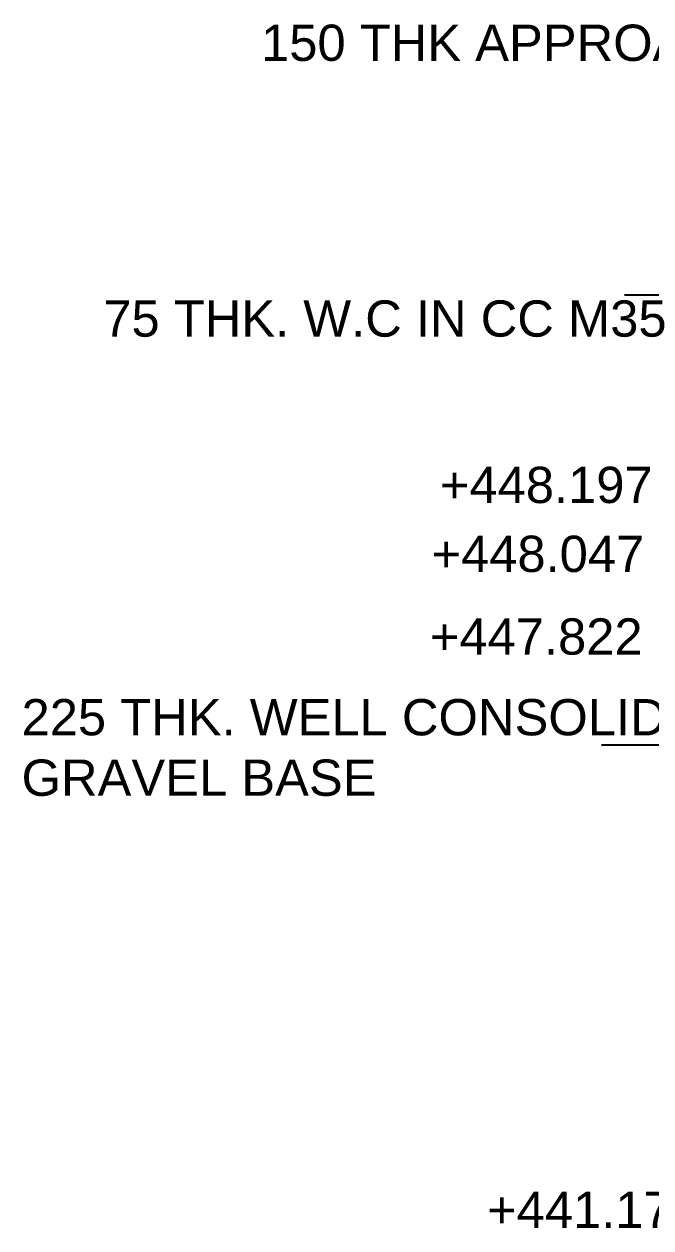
# Model space of a CAD drawing. Header units: metres. Extents: x 323 to 450, y 282 to 479.
# Drawn here: x 372.75 to 377.26, y 294.05 to 302.73 of the extents above; entities that cross this region are included whole.
import ezdxf

# ---------------------------------------------------------------- set-up
doc = ezdxf.new("R2010")
doc.units = ezdxf.units.M
doc.header["$MEASUREMENT"] = 0
doc.layers.add('DIMENSION', color=255, linetype='Continuous')
doc.layers.add('TEXT', color=255, linetype='Continuous')
doc.styles.get("Standard").update_dxf_attribs({"font": 'arial.ttf'})

msp = doc.modelspace()

# ---------------------------------------------------------------- linework, layer by layer
at = {"layer": 'DIMENSION', "ltscale": 0.02}
for points in [[(377.66036, 299.84816), (377.66036, 300.77421), (377.07025, 300.77421)], [(378.23583, 298.05512), (378.23583, 297.53179), (376.90531, 297.53179)]]:
    msp.add_lwpolyline(points, dxfattribs=at)

# ---------------------------------------------------------------- texts
at = {"layer": 'DIMENSION'}
msp.add_text('150 THK APPROACH SLAB IN VRCC M-30', height=0.2613116, dxfattribs=at).set_placement((374.45334, 302.46183))
at = {"layer": 'TEXT'}
msp.add_text('75 THK. W.C IN CC M35', height=0.2613116, dxfattribs=at).set_placement((373.31717, 300.47486))
at = {"layer": 'TEXT', "attachment_point": 1}
for s, insert, char_height, width in [('+448.197', (375.74053, 299.5376), 0.261312, 1.5207517), ('+448.047', (375.67996, 299.04108), 0.261312, 1.5207517), ('+447.822', (375.66826, 298.4454), 0.261312, 1.5207517), ('225 THK. WELL CONSOLIDATE GRAVEL BASE', (372.72864, 297.86386), 0.2613116, 5.4843989), ('+441.177', (376.0805, 294.31495), 0.261312, 1.5207517)]:
    msp.add_mtext(s, dxfattribs=dict(at, insert=insert, char_height=char_height, width=width))

doc.saveas('drawing.dxf')
